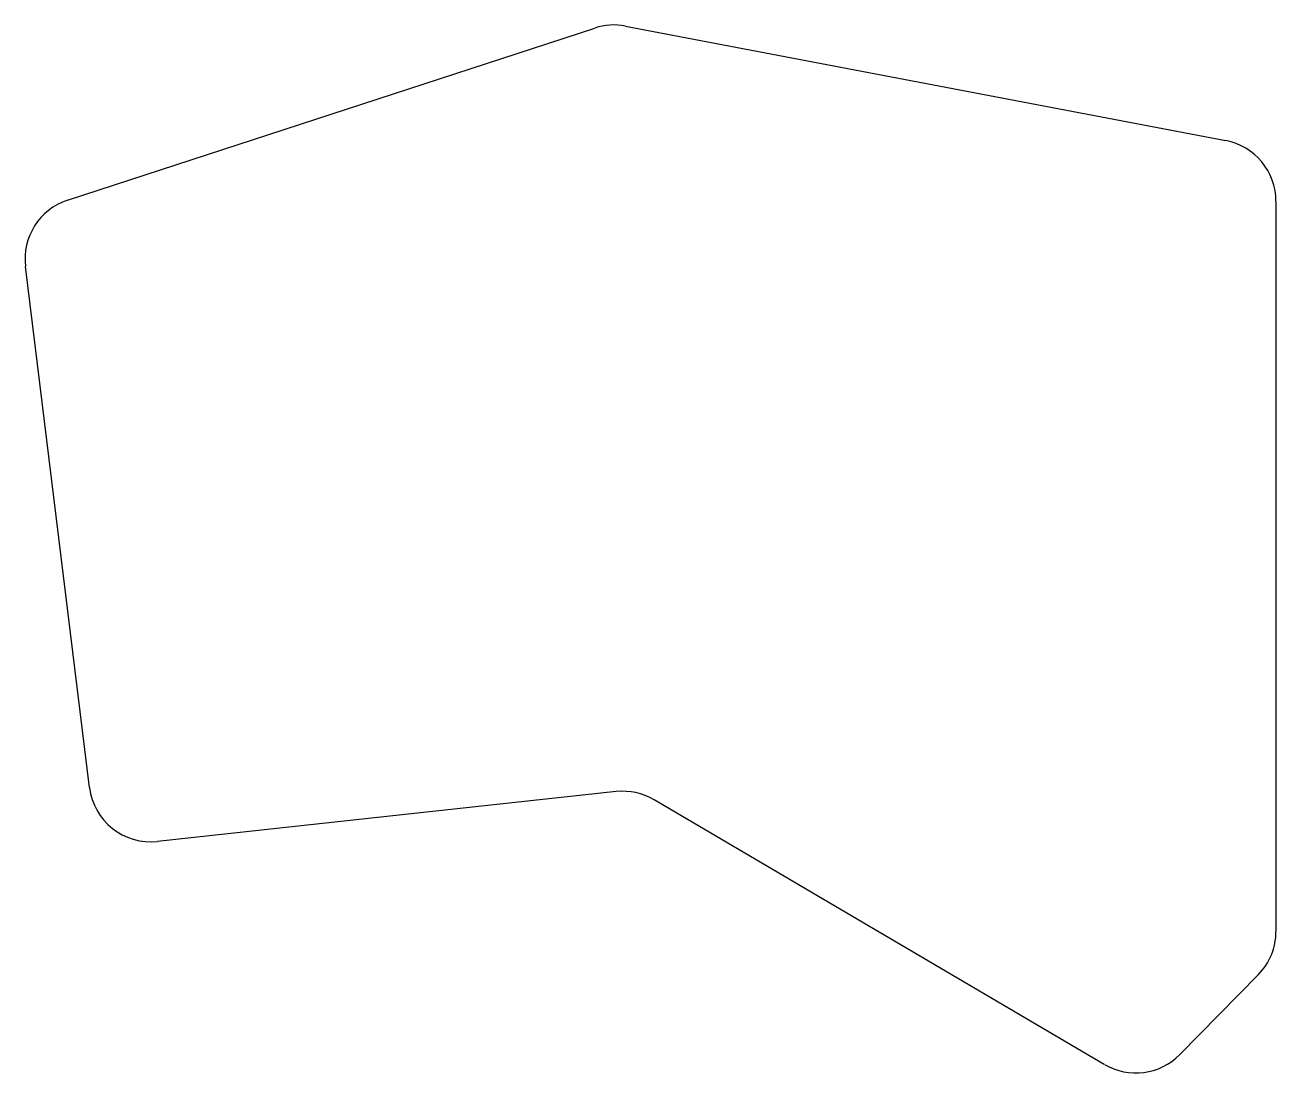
# Model space of a CAD drawing. Header units: millimetres. Extents: x 59 to 221, y -195 to -59.
import ezdxf

# ---------------------------------------------------------------- set-up
doc = ezdxf.new("R2010")
doc.units = ezdxf.units.MM

msp = doc.modelspace()

# ---------------------------------------------------------------- linework, layer by layer
for p, q in [((64.27, -81.73), (132.49, -59.44)), ((136.47, -59.18), (214.17, -74)), ((220.67, -81.86), (220.67, -176.38)), ((67.09, -157.74), (58.81, -90.31)), ((135.27, -158.27), (75.9, -164.72)), ((198.45, -193.59), (140.19, -159.33)), ((218.37, -181.99), (208.21, -192.31))]:
    msp.add_line(p, q)
for centre, start, end in [((134.97, -67.04), 79.2037, 108.0959), ((212.67, -81.86), 0, 79.2037), ((66.75, -89.33), 108.0959, 187), ((75.03, -156.77), 187, 276.195), ((136.14, -166.23), 59.5385, 96.195), ((212.67, -176.38), 315.4501, 0), ((202.51, -186.7), 239.5385, 315.4501)]:
    msp.add_arc(centre, 8, start, end)

doc.saveas('drawing.dxf')
